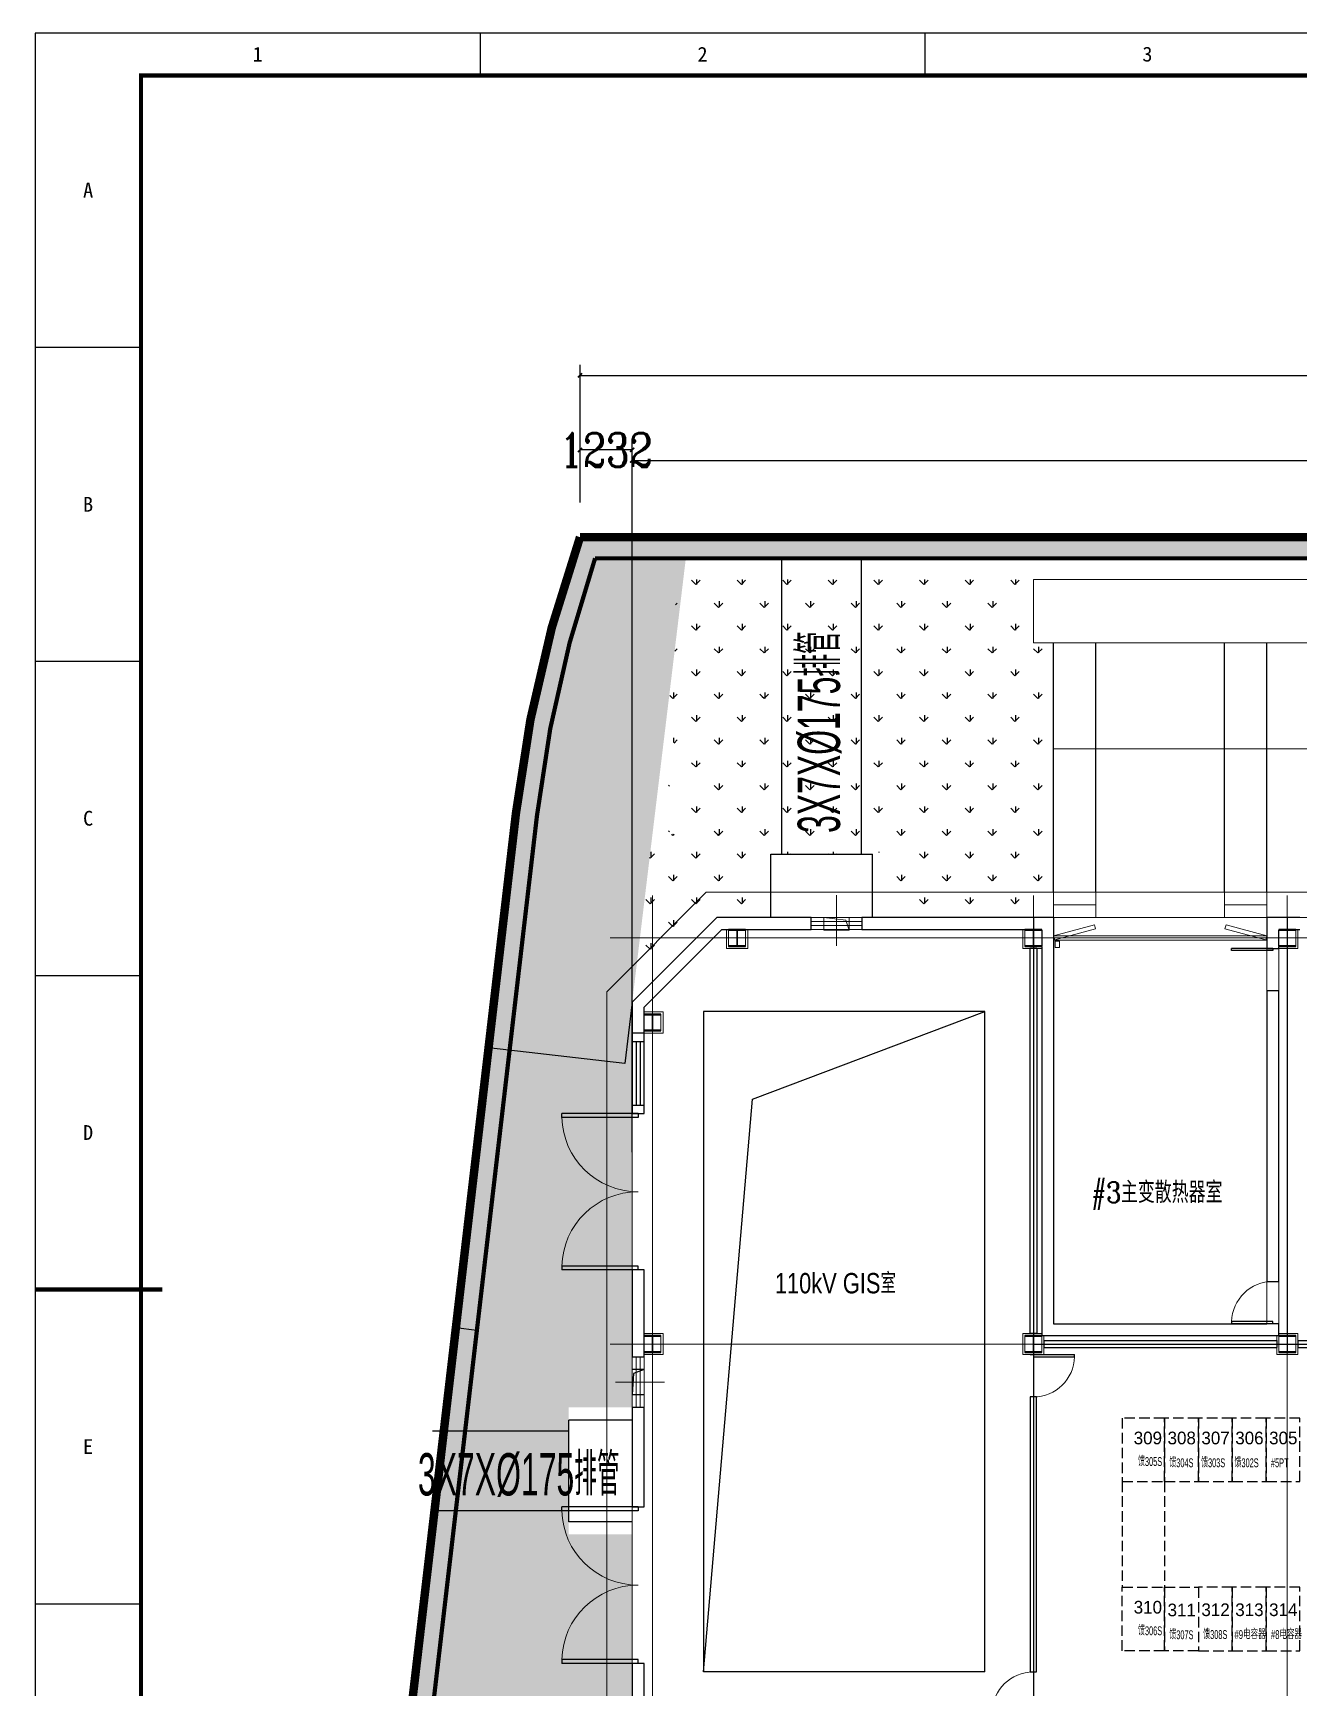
# Model space of a CAD drawing. Extents: x 3213259 to 3716512, y 332899 to 392399.
# Drawn here: x 3213259 to 3243170, y 353233 to 392349 of the extents above; entities that cross this region are included whole.
import ezdxf
from ezdxf.enums import TextEntityAlignment as Align

# ---------------------------------------------------------------- set-up
doc = ezdxf.new("R2010")
doc.units = 0
doc.header["$LTSCALE"] = 1000
doc.header["$MEASUREMENT"] = 0
for name, pattern in [('235', [3, 2, -1]), ('CENTER', [50.8, 31.75, -6.35, 6.35, -6.35]), ('DASH', [0.35, 0.25, -0.1]), ('DOTE', [2.42, 2, -0.2, 0.02, -0.2]), ('ZXX0', [15, 10, -2.5, 0, -2.5])]:
    doc.linetypes.add(name, pattern=pattern)
for name, color, linetype, lineweight in [('A-Dim-Text', 3, 'Continuous', 9), ('ax41', 11, 'Continuous', 25), ('JZ_SPACE', 7, 'Continuous', 0), ('JZX_DOTE', 14, 'DOTE', 0), ('JZX_STAIR', 150, 'Continuous', 0), ('JZX_ViewLine', 30, 'Continuous', 0), ('JZX_WINDOW', 4, 'Continuous', 0), ('NFX_WALL_HOLE', 36, 'Continuous', 0), ('围墙', 5, 'Continuous', 13), ('通风', 4, 'Continuous', 9), ('道路', 220, 'Continuous', 13), ('雨水管、溢水管', 4, 'Continuous', 9)]:
    doc.layers.add(name, color=color, linetype=linetype, lineweight=lineweight)
for name, color, linetype in [('JQFrame_DefaultLayer', 7, 'Continuous'), ('JZX_COLUMN', 50, 'Continuous'), ('JZX_WALL', 50, 'Continuous'), ('PUB_DIM', 3, 'Continuous'), ('PUB_TEXT', 7, 'Continuous'), ('XK', 7, 'Continuous'), ('建筑层', 252, 'Continuous'), ('立面填充', 8, 'Continuous'), ('设备', 253, 'Continuous')]:
    doc.layers.add(name, color=color, linetype=linetype)
doc.styles.add('_TCH_DIM', font='sepd_tss.shx', dxfattribs={"bigfont": 'sepd_hzt.shx'})
doc.styles.add('DIM_FONT', font='COMPLEX8.SHX', dxfattribs={"width": 0.6, "bigfont": 'HZITXT.SHX'})
doc.styles.add('HZ', font='complex8.shx', dxfattribs={"width": 0.8, "bigfont": 'hztxt.shx'})
doc.styles.add('JQFrame_markText', font='txt')
doc.styles.add('sepd_yb2', font='sepd_gbe.shx', dxfattribs={"width": 0.8, "bigfont": 'sepd_gbc.shx'})
doc.styles.get("Standard").update_dxf_attribs({"font": 'SIMPLEX.shx', "bigfont": 'gbcbig.shx'})
doc.dimstyles.new('DIMN', dxfattribs={"dimtxt": 300, "dimasz": 100, "dimexe": 250, "dimexo": 300, "dimgap": 100, "dimtad": 1, "dimdec": 0, "dimzin": 0, "dimdsep": 46, "dimtxsty": 'DIM_FONT', "dimblk": 'ARCHTICK', "dimcen": 0.09, "dimclrt": 7, "dimazin": 2, "dimtfac": 1, "dimtdec": 0, "dimtix": 1, "dimtmove": 2, "dimatfit": 3, "dimldrblk": 'ARCHTICK', "dimfxl": 1, "dimtolj": 1, "dimtzin": 0, "dimarcsym": 0})
doc.dimstyles.new('ISO-25', dxfattribs={"dimtxt": 2.5, "dimasz": 2.5, "dimexe": 1.25, "dimexo": 0.625, "dimtad": 1, "dimtxsty": 'Standard', "dimcen": 2.5, "dimadec": 0, "dimazin": 0, "dimtfac": 1, "dimtmove": 0, "dimatfit": 3, "dimfxl": 1, "dimarcsym": 0})
pattern_1 = [(90, (38683506.7, 5563254.86), (-538.815, 538.815), [142.875, -934.755]), (45, (38683506.7, 5563254.86), (-538.815367, 538.815367), [142.875, -619.125]), (135, (38683506.7, 5563254.86), (-538.815367, -538.815367), [142.875, -619.125])]

# ---------------------------------------------------------------- blocks, each defined once
blk = doc.blocks.new('_ArchTick')
at = {"color": 0, "linetype": 'ByBlock', "const_width": 0.4}
blk.add_lwpolyline([(-0.5, -0.5), (0.5, 0.5)], dxfattribs=at)
blk = doc.blocks.new('*D154')
at = {"layer": 'Defpoints', "color": 0}
for p in [(3283824, 384257), (3226183, 380954), (3283824, 380954)]:
    blk.add_point(p, dxfattribs=at)
at = {"layer": 'PUB_DIM', "color": 0, "lineweight": -2}
for p, q in [((3226183, 381254), (3226183, 384507)), ((3226183, 384257), (3283824, 384257)), ((3283824, 381254), (3283824, 384507))]:
    blk.add_line(p, q, dxfattribs=at)
at = {"layer": 'PUB_DIM', "color": 0, "lineweight": -2, "xscale": 100, "yscale": 100, "zscale": 100, "rotation": 180}
blk.add_blockref('_ArchTick', (3226183, 384257), dxfattribs=at)
at = {"layer": 'PUB_DIM', "color": 0, "lineweight": -2, "xscale": 100, "yscale": 100, "zscale": 100}
blk.add_blockref('_ArchTick', (3283824, 384257), dxfattribs=at)
at = {"layer": 'PUB_DIM', "color": 7, "lineweight": 25, "insert": (3255003, 384757), "char_height": 800, "attachment_point": 5, "style": 'HZ'}
blk.add_mtext('\\A1;57642', dxfattribs=at)
blk = doc.blocks.new('*D153')
at = {"layer": 'Defpoints', "color": 0}
for p in [(3274275, 382246), (3274275, 371962), (3227415, 365598)]:
    blk.add_point(p, dxfattribs=at)
at = {"layer": 'PUB_DIM', "color": 0, "lineweight": -2}
for p, q in [((3227415, 365898), (3227415, 382496)), ((3227415, 382246), (3274275, 382246)), ((3274275, 372262), (3274275, 382496))]:
    blk.add_line(p, q, dxfattribs=at)
at = {"layer": 'PUB_DIM', "color": 0, "lineweight": -2, "xscale": 100, "yscale": 100, "zscale": 100, "rotation": 180}
blk.add_blockref('_ArchTick', (3227415, 382246), dxfattribs=at)
at = {"layer": 'PUB_DIM', "color": 0, "lineweight": -2, "xscale": 100, "yscale": 100, "zscale": 100}
blk.add_blockref('_ArchTick', (3274275, 382246), dxfattribs=at)
at = {"layer": 'PUB_DIM', "color": 7, "lineweight": 25, "insert": (3250845, 382746), "char_height": 800, "attachment_point": 5, "style": 'HZ'}
blk.add_mtext('\\A1;46860', dxfattribs=at)
blk = doc.blocks.new('*D152')
at = {"layer": 'Defpoints', "color": 0}
for p in [(3226183, 382496), (3226183, 380954), (3227415, 371962)]:
    blk.add_point(p, dxfattribs=at)
at = {"layer": 'PUB_DIM', "color": 0, "lineweight": -2}
for p, q in [((3226183, 381254), (3226183, 382746)), ((3227415, 372262), (3227415, 382746)), ((3227415, 382496), (3226183, 382496))]:
    blk.add_line(p, q, dxfattribs=at)
at = {"layer": 'PUB_DIM', "color": 0, "lineweight": -2, "xscale": 100, "yscale": 100, "zscale": 100, "rotation": 180}
blk.add_blockref('_ArchTick', (3226183, 382496), dxfattribs=at)
at = {"layer": 'PUB_DIM', "color": 0, "lineweight": -2, "xscale": 100, "yscale": 100, "zscale": 100}
blk.add_blockref('_ArchTick', (3227415, 382496), dxfattribs=at)
at = {"layer": 'PUB_DIM', "color": 7, "lineweight": 25, "insert": (3226799, 382496), "char_height": 800, "attachment_point": 5, "style": 'HZ'}
blk.add_mtext('\\A1;1232', dxfattribs=at)
blk = doc.blocks.new('JQStandardFrame-{BE07899B6A3C46F2A1DE3A833C04B494}')
at = {"layer": 'JQFrame_DefaultLayer', "color": 3}
blk.add_lwpolyline([(0, 0), (841, 0), (841, 594), (0, 594)], close=True, dxfattribs=at)
for points in [[(105.12, 594), (105.12, 584)], [(210.25, 594), (210.25, 584)], [(0, 519.75), (25, 519.75)], [(0, 445.5), (25, 445.5)], [(0, 371.25), (25, 371.25)], [(0, 297), (25, 297)], [(0, 222.75), (25, 222.75)]]:
    blk.add_lwpolyline(points, dxfattribs=at)
at = {"layer": 'JQFrame_DefaultLayer', "color": 3, "const_width": 1}
blk.add_lwpolyline([(25, 10), (831, 10), (831, 584), (25, 584)], close=True, dxfattribs=at)
blk.add_lwpolyline([(0, 297), (30, 297)], dxfattribs=at)
at = {"layer": 'JQFrame_DefaultLayer', "color": 3, "char_height": 3.5, "attachment_point": 5, "style": 'JQFrame_markText'}
for s, insert in [('1', (52.56, 589)), ('2', (157.69, 589)), ('3', (262.81, 589)), ('A', (12.5, 556.88)), ('B', (12.5, 482.62)), ('C', (12.5, 408.38)), ('D', (12.5, 334.12)), ('E', (12.5, 259.88))]:
    blk.add_mtext(s, dxfattribs=dict(at, insert=insert))
blk = doc.blocks.new('$TCHSYS$WIN2D')
for p, q in [((-0.5, 0.5), (0.5, 0.5)), ((-0.5, 0.5), (-0.5, -0.5)), ((0.5, 0.5), (0.5, -0.5)), ((0.5, 0.167), (-0.5, 0.167)), ((0.5, -0.167), (-0.5, -0.167)), ((-0.5, -0.5), (0.5, -0.5))]:
    blk.add_line(p, q)
blk = doc.blocks.new('122')
at = {"layer": 'JZX_COLUMN'}
for p, q in [((102254, 26507), (101854, 26507)), ((101854, 26507), (101854, 26491)), ((101854, 26491), (102049, 26491)), ((102049, 26491), (102049, 26123)), ((102059, 26123), (102059, 26491)), ((102059, 26491), (102254, 26491)), ((102254, 26491), (102254, 26507)), ((102049, 26123), (101854, 26123)), ((101854, 26123), (101854, 26107)), ((101854, 26107), (102254, 26107)), ((102254, 26123), (102059, 26123)), ((102254, 26107), (102254, 26123))]:
    blk.add_line(p, q, dxfattribs=at)
blk = doc.blocks.new('A$C62D55686')
for p, q in [((15828.8, 22980), (15828.8, 23030)), ((16803.8, 23030), (15828.8, 23030)), ((16803.8, 22980), (15828.8, 22980)), ((16803.8, 23030), (16803.8, 22980)), ((1663.8, 19330), (1663.8, 20830)), ((1663.8, 20830), (1943.8, 20830)), ((1757.1, 20830), (1757.1, 19330)), ((1850.4, 20830), (1850.4, 19330)), ((1943.8, 19330), (1943.8, 20830)), ((1663.8, 19330), (1943.8, 19330)), ((1803.8, 19130.1), (0, 19130.1)), ((0, 19037.6), (0, 19130.1)), ((1803.8, 19037.6), (0, 19037.6)), ((1803.8, 19130.1), (1803.8, 19037.6)), ((1803.8, 15522.6), (0, 15522.6)), ((0, 15522.6), (0, 15430.1)), ((1803.8, 15430.1), (0, 15430.1)), ((1803.8, 15430.1), (1803.8, 15522.6)), ((15828.8, 14210), (15828.8, 14160)), ((16803.8, 14210), (15828.8, 14210)), ((16803.8, 14160), (15828.8, 14160)), ((16803.8, 14160), (16803.8, 14210)), ((11143.8, 13430), (11143.8, 13380)), ((11143.8, 13430), (12118.8, 13430)), ((11143.8, 13380), (12118.8, 13380)), ((12118.8, 13380), (12118.8, 13430)), ((1803.8, 9830.1), (0, 9830.1)), ((0, 9737.6), (0, 9830.1)), ((1803.8, 9830.1), (1803.8, 9737.6)), ((1803.8, 9737.6), (0, 9737.6)), ((1803.8, 6222.6), (0, 6222.6)), ((0, 6222.6), (0, 6130.1)), ((1803.8, 6130.1), (0, 6130.1)), ((1803.8, 6130.1), (1803.8, 6222.6))]:
    blk.add_line(p, q)
at = {"lineweight": 13, "extrusion": (0, 0, -1)}
for centre, major_axis, start_param, end_param in [((1803.8, 19083.8), (-1275.4, 1275.4), 3.9269908, 5.4721433), ((1803.8, 15476.3), (1275.4, 1275.4), 3.9526347, 5.4977871), ((16803.8, 14185), (689.4, 689.4), 3.9526347, 5.4977871), ((11143.8, 13405), (689.4, 689.4), 0.811042, 2.3561945), ((1803.8, 9783.8), (-1275.4, 1275.4), 3.9269908, 5.4721433), ((1803.8, 6176.3), (1275.4, 1275.4), 3.9526347, 5.4977871), ((11143.8, 4955), (689.4, 689.4), 3.9526347, 5.4977871)]:
    blk.add_ellipse(centre, major_axis=major_axis, ratio=1, start_param=start_param, end_param=end_param, dxfattribs=at)
at = {"layer": 'JZX_COLUMN'}
for p, q in [((17343.8, 23480), (16943.8, 23480)), ((16943.8, 23480), (16943.8, 23464)), ((17343.8, 23464), (17343.8, 23480)), ((16943.8, 23464), (17138.8, 23464)), ((17138.8, 23096), (16943.8, 23096)), ((16943.8, 23096), (16943.8, 23080)), ((16943.8, 23080), (17343.8, 23080)), ((17138.8, 23464), (17138.8, 23096)), ((17148.8, 23096), (17148.8, 23464)), ((17148.8, 23464), (17343.8, 23464)), ((17343.8, 23096), (17148.8, 23096)), ((17343.8, 23080), (17343.8, 23096)), ((2343.8, 13880), (1943.8, 13880)), ((1943.8, 13880), (1943.8, 13864)), ((1943.8, 13864), (2138.8, 13864)), ((2138.8, 13864), (2138.8, 13496)), ((2148.8, 13496), (2148.8, 13864)), ((2148.8, 13864), (2343.8, 13864)), ((2343.8, 13864), (2343.8, 13880)), ((11343.8, 13880), (10943.8, 13880)), ((10943.8, 13880), (10943.8, 13864)), ((10943.8, 13864), (11138.8, 13864)), ((11138.8, 13864), (11138.8, 13496)), ((11148.8, 13496), (11148.8, 13864)), ((11148.8, 13864), (11343.8, 13864)), ((11343.8, 13864), (11343.8, 13880)), ((17343.8, 13880), (16943.8, 13880)), ((16943.8, 13880), (16943.8, 13864)), ((16943.8, 13864), (17138.8, 13864)), ((17138.8, 13864), (17138.8, 13496)), ((17148.8, 13496), (17148.8, 13864)), ((17148.8, 13864), (17343.8, 13864)), ((17343.8, 13864), (17343.8, 13880)), ((2138.8, 13496), (1943.8, 13496)), ((1943.8, 13496), (1943.8, 13480)), ((1943.8, 13480), (2343.8, 13480)), ((2343.8, 13496), (2148.8, 13496)), ((2343.8, 13480), (2343.8, 13496)), ((11138.8, 13496), (10943.8, 13496)), ((10943.8, 13496), (10943.8, 13480)), ((10943.8, 13480), (11343.8, 13480)), ((11343.8, 13496), (11148.8, 13496)), ((11343.8, 13480), (11343.8, 13496)), ((17138.8, 13496), (16943.8, 13496)), ((16943.8, 13496), (16943.8, 13480)), ((16943.8, 13480), (17343.8, 13480)), ((17343.8, 13496), (17148.8, 13496)), ((17343.8, 13480), (17343.8, 13496))]:
    blk.add_line(p, q, dxfattribs=at)
at = {"layer": 'JZX_DOTE', "ltscale": 20}
for p, q in [((2143.8, 1280), (2143.8, 24280)), ((6493.8, 23129.2), (6493.8, 24286.1)), ((11143.8, 1280), (11143.8, 24280)), ((17143.8, 1280), (17143.8, 24280)), ((6493.8, 23089.2), (6493.8, 24246.1)), ((6493.8, 23089.2), (6493.8, 24246.1)), ((1143.8, 23280), (49043.8, 23280)), ((1143.8, 13680), (49043.8, 13680)), ((1143.8, 13680), (49043.8, 13680)), ((1143.8, 13680), (49043.8, 13680)), ((2424.5, 12780), (1267.7, 12780)), ((2424.5, 12780), (1267.7, 12780))]:
    blk.add_line(p, q, dxfattribs=at)
at = {"layer": 'JZX_STAIR'}
for p, q in [((11623.8, 23760), (11623.8, 24360)), ((12623.8, 23759.2), (12623.8, 24359.2)), ((15663.8, 23759.2), (15663.8, 24359.2)), ((16663.8, 23760), (16663.8, 24360)), ((12623.8, 24059.2), (11623.8, 24060)), ((16663.8, 24060), (15663.8, 24059.2))]:
    blk.add_line(p, q, dxfattribs=at)
at = {"layer": 'JZX_ViewLine'}
for p, q in [((1063.8, 22008.6), (3415.2, 24360)), ((3415.2, 24360), (49123.8, 24360)), ((1063.8, 600), (1063.8, 22008.6))]:
    blk.add_line(p, q, dxfattribs=at)
for points in [[(3893.8, 23480), (4393.8, 23480), (4393.8, 23030), (3893.8, 23030)], [(3943.8, 23480), (4343.8, 23480), (4343.8, 23080), (3943.8, 23080)], [(10943.8, 23480), (11343.8, 23480), (11343.8, 23080), (10943.8, 23080)], [(16943.8, 23480), (17343.8, 23480), (17343.8, 23080), (16943.8, 23080)], [(1943.8, 21530), (2393.8, 21530), (2393.8, 21030), (1943.8, 21030)], [(1943.8, 21480), (2343.8, 21480), (2343.8, 21080), (1943.8, 21080)], [(1943.8, 13880), (2343.8, 13880), (2343.8, 13480), (1943.8, 13480)], [(10943.8, 13880), (11343.8, 13880), (11343.8, 13480), (10943.8, 13480)], [(16943.8, 13880), (17343.8, 13880), (17343.8, 13480), (16943.8, 13480)]]:
    blk.add_lwpolyline(points, close=True, dxfattribs=at)
for points in [[(11343.8, 23030), (10893.8, 23030), (10893.8, 23480)], [(16663.8, 23760), (11623.8, 23760)], [(17393.8, 23480), (17393.8, 23030), (16893.8, 23030)], [(1943.8, 13930), (2393.8, 13930), (2393.8, 13430), (1943.8, 13430)], [(11393.8, 13880), (11393.8, 13430), (10893.8, 13430), (10893.8, 13930), (11343.8, 13930)], [(16943.8, 13930), (17393.8, 13930), (17393.8, 13430), (16893.8, 13430), (16893.8, 13880)]]:
    blk.add_lwpolyline(points, dxfattribs=at)
at = {"layer": 'JZX_WALL'}
for p, q in [((1663.8, 21760), (3663.8, 23760)), ((1943.8, 21644), (3779.7, 23480)), ((5893.8, 23760), (3663.8, 23760)), ((3779.7, 23480), (5893.8, 23480)), ((5893.8, 23480), (5893.8, 23760)), ((11623.8, 23760), (7093.8, 23760)), ((7093.8, 23760), (7093.8, 23480)), ((7093.8, 23480), (10943.8, 23480)), ((16663.8, 23760), (16663.8, 23030)), ((17443.8, 23760), (16663.8, 23760)), ((17343.8, 23480), (17443.8, 23480)), ((16943.8, 23096), (16943.8, 23464)), ((16943.8, 23030), (16943.8, 23080)), ((11057.8, 23030), (11057.8, 13930)), ((11229.8, 23030), (11057.8, 23030)), ((11229.8, 23030), (11229.8, 13930)), ((16663.8, 23030), (16943.8, 23030)), ((16943.8, 22030), (16663.8, 22030)), ((16663.8, 22030), (16663.8, 15160)), ((16943.8, 15160), (16943.8, 22030)), ((16663.8, 15160), (16943.8, 15160)), ((11623.8, 14160), (16663.8, 14160)), ((16943.8, 14160), (16663.8, 14160)), ((16943.8, 13880), (16943.8, 14160)), ((11229.8, 13930), (11057.8, 13930)), ((11343.8, 13880), (16943.8, 13880)), ((11393.8, 13766), (16893.8, 13766)), ((11393.8, 13766), (11393.8, 13594)), ((16893.8, 13766), (16893.8, 13594)), ((17393.8, 13766), (23193.8, 13766)), ((11069.8, 13430), (11217.8, 13430)), ((11393.8, 13594), (16893.8, 13594)), ((17393.8, 13594), (23193.8, 13594)), ((11069.8, 12430), (11069.8, 5930)), ((11217.8, 12430), (11069.8, 12430)), ((11217.8, 5930), (11217.8, 12430)), ((11069.8, 5930), (11217.8, 5930))]:
    blk.add_line(p, q, dxfattribs=at)
at = {"layer": 'JZX_WALL', "linetype": 'ByBlock'}
for p, q in [((11623.8, 23760), (11623.8, 14160)), ((11343.8, 23464), (11343.8, 23096)), ((11343.8, 23080), (11343.8, 13880)), ((1663.8, 21760), (1663.8, 19130.1)), ((1943.8, 19130.1), (1943.8, 21644)), ((1943.8, 21030), (1663.8, 21030)), ((1663.8, 19130.1), (1943.8, 19130.1)), ((1943.8, 15430.1), (1663.8, 15430.1)), ((1663.8, 15430.1), (1663.8, 13380)), ((1943.8, 13380), (1943.8, 15430.1)), ((1663.8, 13380), (1943.8, 13380)), ((1943.8, 12180), (1663.8, 12180)), ((1663.8, 12180), (1663.8, 9830.1)), ((1943.8, 9830.1), (1943.8, 12180)), ((1663.8, 9830.1), (1943.8, 9830.1)), ((1943.8, 6130.1), (1663.8, 6130.1)), ((1663.8, 6130.1), (1663.8, 3930.3)), ((1943.8, 3930.3), (1943.8, 6130.1))]:
    blk.add_line(p, q, dxfattribs=at)
at = {"layer": 'JZX_WINDOW'}
for p, q in [((16663.8, 22030), (16663.8, 23030)), ((16943.8, 22030), (16943.8, 23030)), ((1663.8, 15430.1), (1663.8, 19130.1)), ((16663.8, 14160), (16663.8, 15160)), ((16943.8, 14160), (16943.8, 15160)), ((1663.8, 6130.1), (1663.8, 9830.1))]:
    blk.add_line(p, q, dxfattribs=at)
for points in [[(11649.6, 23233.4), (11623.8, 23330), (12589.7, 23588.8), (12615.6, 23492.3)], [(16637.9, 23233.4), (16663.8, 23330), (15697.8, 23588.8), (15671.9, 23492.3)]]:
    blk.add_lwpolyline(points, close=True, dxfattribs=at)
for points in [[(16663.8, 23330), (11623.8, 23330)], [(16663.8, 23230), (11623.8, 23230)]]:
    blk.add_lwpolyline(points, dxfattribs=at)
at = {"layer": 'NFX_WALL_HOLE'}
blk.add_lwpolyline([(6793.8, 23760), (6793.8, 23460), (6193.8, 23460), (6193.8, 23760)], close=True, dxfattribs=at)
blk.add_lwpolyline([(6193.8, 23760), (6710.8, 23695.5), (6793.8, 23460)], dxfattribs=at)
at = {"layer": '建筑层'}
for p, q in [((10001.3, 21540.4), (3351.3, 21540.4)), ((3351.3, 21540.4), (3351.3, 5930)), ((4510, 19465), (10001.3, 21540.4)), ((10001.3, 5930), (10001.3, 21540.4)), ((3351.3, 5930), (4510, 19465)), ((10001.3, 5930), (3351.3, 5930))]:
    blk.add_line(p, q, dxfattribs=at)
at = {"layer": '立面填充', "color": 2}
for p, q in [((1943.8, 13080), (1663.8, 13080)), ((1697.8, 12984), (1663.8, 12480)), ((1943.8, 13080), (1697.8, 12984)), ((1943.8, 12480), (1663.8, 12480))]:
    blk.add_line(p, q, dxfattribs=at)
at = {"layer": '设备', "color": 4, "linetype": 'DASH'}
for p, q in [((17393.8, 13766), (17393.8, 13594)), ((13244.1, 10430), (13244.1, 7930)), ((14244.1, 10430), (14244.1, 7930))]:
    blk.add_line(p, q, dxfattribs=at)
for points in [[(13244.1, 10430), (14244.1, 10430), (14244.1, 11930), (13244.1, 11930)], [(14244.1, 10430), (15044.1, 10430), (15044.1, 11930), (14244.1, 11930)], [(15044.1, 10430), (15844.1, 10430), (15844.1, 11930), (15044.1, 11930)], [(15844.1, 10430), (16644.1, 10430), (16644.1, 11930), (15844.1, 11930)], [(16644.1, 10430), (17444.1, 10430), (17444.1, 11930), (16644.1, 11930)], [(13244.1, 7930), (14244.1, 7930), (14244.1, 6430), (13244.1, 6430)], [(14244.1, 7930), (15044.1, 7930), (15044.1, 6430), (14244.1, 6430)], [(15044.1, 6430), (15844.1, 6430), (15844.1, 7930), (15044.1, 7930)]]:
    blk.add_lwpolyline(points, close=True, dxfattribs=at)
at = {"layer": '设备', "color": 2, "linetype": 'DASH'}
for points in [[(15844.1, 6430), (16644.1, 6430), (16644.1, 7930), (15844.1, 7930)], [(16644.1, 6430), (17444.1, 6430), (17444.1, 7930), (16644.1, 7930)]]:
    blk.add_lwpolyline(points, close=True, dxfattribs=at)
at = {"layer": '通风', "color": 1, "linetype": 'CENTER', "ltscale": 5}
blk.add_line((6493.8, 23089.2), (6493.8, 24246.1), dxfattribs=at)
at = {"layer": '通风'}
blk.add_line((1663.8, 12505), (1663.8, 13055), dxfattribs=at)
at = {"layer": '雨水管、溢水管'}
blk.add_lwpolyline([(11659.4, 23054), (11759.4, 23054), (11759.4, 23204), (11659.4, 23204)], close=True, dxfattribs=at)
at = {"color": 252}
for p in [(-97909.9, -3027.2), (-90909.9, -3027.2), (-99909.9, -5027.2)]:
    blk.add_blockref('122', p, dxfattribs=at)
at = {"layer": 'JZX_WINDOW', "xscale": 1200, "yscale": 280, "zscale": 1200}
blk.add_blockref('$TCHSYS$WIN2D', (6493.8, 23620), dxfattribs=at)
at = {"layer": 'JZX_WINDOW', "xscale": 1200, "yscale": 280, "zscale": 1200, "rotation": 90}
blk.add_blockref('$TCHSYS$WIN2D', (1803.8, 12780), dxfattribs=at)
at = {"layer": 'JZ_SPACE', "style": 'HZ', "width": 0.8}
blk.add_text('#3主变散热器室', height=500, rotation=360, dxfattribs=at).set_placement((12510.7, 17015.9))
at = {"layer": '建筑层', "style": 'sepd_yb2', "width": 0.8}
blk.add_text('110kV GIS室', height=482.27, dxfattribs=at).set_placement((5035.8, 14876.8))
at = {"layer": '设备', "color": 4, "linetype": 'DASH', "style": 'sepd_yb2'}
for s, p in [('309', (13849.9, 11309.1)), ('308', (14649.9, 11309.1)), ('307', (15449.9, 11309.1)), ('310', (13849.9, 7309.1)), ('311', (14649.9, 7244.1)), ('312', (15449.9, 7249.1))]:
    blk.add_text(s, height=300, dxfattribs=at).set_placement(p, align=Align.CENTER)
at = {"layer": '设备', "color": 4, "linetype": 'Continuous', "style": 'sepd_yb2'}
for s, p in [('306', (16249.9, 11309.1)), ('305', (17049.9, 11309.1))]:
    blk.add_text(s, height=300, dxfattribs=at).set_placement(p, align=Align.CENTER)
at = {"layer": '设备', "color": 4, "linetype": 'DASH', "style": 'sepd_yb2', "width": 0.6}
for s, p in [('馈305S', (13617.4, 10797)), ('馈304S', (14357.7, 10767.5)), ('馈303S', (15107.9, 10767.5)), ('馈306S', (13617.4, 6797)), ('馈307S', (14357.7, 6702.5)), ('馈308S', (15157.7, 6707.5))]:
    blk.add_text(s, height=210, dxfattribs=at).set_placement(p)
at = {"layer": '设备', "color": 4, "linetype": 'DASH', "ltscale": 10, "style": 'sepd_yb2', "width": 0.6}
for s, p in [('馈302S', (15897.9, 10767.5)), ('#5PT', (16757.7, 10767.5))]:
    blk.add_text(s, height=210, dxfattribs=at).set_placement(p)
at = {"layer": '设备', "color": 2, "linetype": 'DASH', "style": 'sepd_yb2'}
for s, p in [('313', (16249.9, 7249.1)), ('314', (17049.9, 7249.1))]:
    blk.add_text(s, height=300, dxfattribs=at).set_placement(p, align=Align.CENTER)
at = {"layer": '设备', "color": 2, "linetype": 'DASH', "style": 'sepd_yb2', "width": 0.65}
for s, p in [('#9电容器', (15895.8, 6707.5)), ('#8电容器', (16757.7, 6707.5))]:
    blk.add_text(s, height=210, dxfattribs=at).set_placement(p)
blk = doc.blocks.new('bdz1')
at = {"layer": 'JZX_ViewLine'}
blk.add_line((-35454.092, -5193.813), (-35452.092, -5191.813), dxfattribs=at)
blk.add_lwpolyline([(-35452.092, -5191.813), (-35407.232, -5191.813), (-35407.232, -5214.373), (-35454.092, -5214.373), (-35454.092, -5193.813)], dxfattribs=at)
at = {"layer": '立面填充', "color": 2}
for p, q in [((-35450.552, -5190.313), (-35450.552, -5183.313)), ((-35448.672, -5190.313), (-35448.672, -5183.313)), ((-35450.812, -5190.313), (-35448.412, -5190.313)), ((-35450.812, -5191.813), (-35450.812, -5190.313)), ((-35448.412, -5191.813), (-35448.412, -5190.313)), ((-35444.612, -5191.813), (-35444.607, -5210.893)), ((-35438.612, -5191.813), (-35438.612, -5201.893)), ((-35444.617, -5201.893), (-35407.232, -5201.893)), ((-35455.592, -5203.953), (-35458.808, -5203.953)), ((-35455.592, -5206.093), (-35455.592, -5203.693)), ((-35454.092, -5203.693), (-35455.592, -5203.693)), ((-35455.592, -5205.833), (-35458.808, -5205.833)), ((-35454.092, -5206.093), (-35455.592, -5206.093))]:
    blk.add_line(p, q, dxfattribs=at)
blk = doc.blocks.new('*D163')
at = {"layer": 'Defpoints', "color": 0}
for p in [(3223746, 361691), (3222986, 359491), (3223483, 359433)]:
    blk.add_point(p, dxfattribs=at)
at = {"layer": 'PUB_TEXT', "color": 0, "lineweight": -2}
for p, q in [((3222986, 359492), (3223250, 361750)), ((3223250, 361749), (3223746, 361691)), ((3223483, 359434), (3223746, 361692))]:
    blk.add_line(p, q, dxfattribs=at)
for p, rotation in [((3223250, 361749), 173.3427358860939), ((3223746, 361691), 353.3427358860939)]:
    blk.add_blockref('_ArchTick', p, dxfattribs=dict(at, rotation=rotation))
at = {"layer": 'PUB_TEXT', "color": 0, "insert": (3223498, 361722), "char_height": 2.5, "attachment_point": 5, "rotation": 353.3427, "style": 'sepd_yb2'}
blk.add_mtext('500', dxfattribs=at)
blk = doc.blocks.new('*D162')
at = {"layer": 'Defpoints', "color": 0}
for p in [(3224191, 369818), (3227415, 369442), (3224022, 368366)]:
    blk.add_point(p, dxfattribs=at)
at = {"layer": 'PUB_TEXT', "color": 0, "lineweight": -2}
for p, q in [((3224191, 369817), (3224022, 368365)), ((3227415, 369441), (3227245, 367989)), ((3227245, 367990), (3224022, 368366))]:
    blk.add_line(p, q, dxfattribs=at)
for p, rotation in [((3224022, 368366), 173.3427358879144), ((3227245, 367990), 353.3427358879143)]:
    blk.add_blockref('_ArchTick', p, dxfattribs=dict(at, rotation=rotation))
at = {"layer": 'PUB_TEXT', "color": 0, "insert": (3225634, 368180), "char_height": 2.5, "attachment_point": 5, "rotation": 353.3427, "style": 'sepd_yb2'}
blk.add_mtext('3245,35', dxfattribs=at)

msp = doc.modelspace()

# ---------------------------------------------------------------- hatches: boundary and pattern name
h = msp.add_hatch()
h.set_pattern_fill('GRASS', color=256, scale=30, style=0)
h.set_pattern_definition(pattern_1)
h.paths.add_polyline_path([(3227414.856, 356861.717), (3225914.856, 356861.717), (3225914.856, 359861.717), (3227414.856, 359861.717)])
h.paths.add_polyline_path([(3282466.609, 379933.53), (3282466.609, 379433.53), (3279336.214, 379433.53), (3279336.214, 379933.53), (3228683.227, 379933.53), (3227414.856, 369441.717), (3227414.856, 342708.338), (3278719.894, 341014.653), (3283262.384, 379933.53)])
edge = h.paths.add_edge_path()
edge.add_line((3221575.256, 347403.567), (3227409.321, 347210.972))
edge.add_line((3227409.321, 347210.972), (3227396.062, 343209.231))
edge.add_line((3227396.062, 343209.231), (3221109.927, 343416.749))
edge.add_line((3221109.927, 343416.749), (3220993.595, 342420.045))
edge.add_line((3220993.595, 342420.045), (3279163.189, 340499.747))
edge.add_line((3279163.189, 340499.747), (3283824.137, 380433.53))
edge.add_line((3283824.137, 380433.53), (3282466.609, 380433.53))
edge.add_line((3282466.609, 380433.53), (3282466.609, 379433.53))
edge.add_line((3282466.609, 379433.53), (3279336.214, 379433.53))
edge.add_line((3279336.214, 379433.53), (3279336.214, 380135.488))
edge.add_line((3279336.214, 380135.488), (3279833.813, 380433.53))
edge.add_line((3279833.813, 380433.53), (3226182.622, 380433.53))
edge.add_arc((3254466.895, 370433.529), 30000.002, 160.5287798, 173.3427359)
edge.add_line((3224669.171, 373911.427), (3221575.256, 347403.567))
h = msp.add_hatch()
h.set_pattern_fill('GRASS', color=256, scale=30, style=0)
h.set_pattern_definition(pattern_1)
h.paths.add_polyline_path([(3283262.384, 379933.53), (3282758.99, 379933.53), (3279449.919, 351582.273, -0.39005211), (3268161.153, 341863.492), (3227414.856, 343208.61), (3227414.856, 342708.338), (3278719.894, 341014.653)])
h = msp.add_hatch()
h.set_pattern_fill('GRASS', color=256, scale=30, style=0)
h.set_pattern_definition(pattern_1)
h.paths.add_polyline_path([(3236894.856, 379433.53), (3228441.444, 379433.53), (3228441.444, 377933.53), (3236894.856, 377933.53)])
h = msp.add_hatch()
h.set_pattern_fill('GRASS', color=256, scale=30, style=0)
h.set_pattern_definition(pattern_1)
h.paths.add_polyline_path([(3230564.856, 376667.211), (3228266.878, 376512.07), (3228815.36, 372734.961), (3230394.856, 372821.268), (3230394.856, 372941.717), (3230564.856, 372941.717)])
h.paths.add_polyline_path([(3233224.856, 374918.189), (3231491.773, 376729.788), (3230564.856, 376667.211), (3230564.856, 372941.717), (3232599.176, 372941.717), (3233224.856, 372975.906)])
h.paths.add_polyline_path([(3233479.182, 374652.341), (3233224.856, 374918.189), (3233224.856, 372975.906), (3233479.182, 372989.803)])
h.paths.add_polyline_path([(3232658.728, 373176.027), (3232658.728, 379073.525), (3231059.463, 379073.525), (3231059.463, 373176.027)], flags=9)
h = msp.add_hatch()
h.set_pattern_fill('GRASS', color=256, scale=30, style=0)
h.set_pattern_definition(pattern_1)
h.paths.add_polyline_path([(3237374.856, 377933.53), (3228441.444, 377933.53), (3228294.856, 376611.717), (3231120.34, 376611.717), (3232298.527, 375433.53), (3237374.856, 375433.53)])
h = msp.add_hatch()
h.set_pattern_fill('GRASS', color=256, scale=30, style=0)
h.set_pattern_definition(pattern_1)
h.paths.add_polyline_path([(3230294.856, 372911.717), (3229794.856, 373411.717), (3228294.856, 373411.717), (3228294.856, 373681.717), (3227927.436, 373681.717), (3227414.856, 369441.717), (3229414.856, 371441.717), (3230294.856, 371441.717)])
h.paths.add_polyline_path([(3228294.856, 375433.53), (3228139.216, 375433.53), (3227927.436, 373681.717), (3228294.856, 373681.717)])
h = msp.add_hatch()
h.set_pattern_fill('GRASS', color=256, scale=30, style=0)
h.set_pattern_definition(pattern_1)
h.paths.add_polyline_path([(3237374.856, 375433.53), (3232298.527, 375433.53), (3233494.856, 374237.201), (3233494.856, 371441.717), (3237374.856, 371441.717), (3237374.856, 372041.717)])
h = msp.add_hatch()
h.set_pattern_fill('GRASS', color=256, scale=30, style=0)
h.set_pattern_definition(pattern_1)
h.paths.add_polyline_path([(3275476.89, 352045.993), (3275618.785, 353261.717), (3274274.856, 353261.717), (3274274.856, 348866.43, 0.123243665)])
h.paths.add_polyline_path([(3277805.122, 362677.489), (3277805.122, 368574.986), (3276205.857, 368574.986), (3276205.857, 362677.489)], flags=25)
h.paths.add_polyline_path([(3237665.533, 346872.393), (3238174.856, 347381.717), (3238174.856, 348881.717), (3231614.856, 348881.717), (3231614.856, 347681.717), (3229814.856, 347681.717), (3229814.856, 348881.717), (3227414.856, 348881.717), (3227414.856, 347210.789)])
h.paths.add_polyline_path([(3243957.811, 346664.672), (3244174.856, 346881.717), (3244174.856, 348881.717), (3241374.856, 348881.717), (3241374.856, 346749.941)])
edge = h.paths.add_edge_path()
edge.add_line((3247374.856, 348881.717), (3247374.856, 346551.869))
edge.add_line((3247374.856, 346551.869), (3268293.129, 345861.314))
edge.add_arc((3268524.088, 352857.503), 7000, 268.1092354, 325.2390854)
edge.add_line((3274274.856, 348866.43), (3274274.856, 348881.717))
edge.add_line((3274274.856, 348881.717), (3272524.856, 348881.717))
edge.add_line((3272524.856, 348881.717), (3272524.856, 347681.717))
edge.add_line((3272524.856, 347681.717), (3270724.856, 347681.717))
edge.add_line((3270724.856, 347681.717), (3270724.856, 348881.717))
edge.add_line((3270724.856, 348881.717), (3247374.856, 348881.717))
h.paths.add_polyline_path([(3275514.856, 371441.717), (3274274.856, 371441.717), (3274274.856, 356461.717), (3274744.856, 356461.717), (3275244.856, 356961.717), (3275244.856, 358461.717), (3275514.856, 358461.717)])
edge = h.paths.add_edge_path()
edge.add_line((3276662.739, 371441.717), (3275514.856, 371441.717))
edge.add_line((3275514.856, 371441.717), (3275514.856, 358461.717))
edge.add_line((3275514.856, 358461.717), (3276225.713, 358461.717))
edge.add_line((3276225.713, 358461.717), (3277294.875, 367622.02))
edge.add_arc((3270342.073, 368433.53), 7000, 353.3427359, 385.4511275)

# ---------------------------------------------------------------- linework, layer by layer
for p, q in [((3237374.856, 372041.717), (3237374.856, 377933.53)), ((3238374.856, 372040.849), (3238374.856, 377933.53)), ((3241414.856, 372042.151), (3241414.856, 377933.964)), ((3242414.856, 372041.283), (3242414.856, 377933.964))]:
    msp.add_line(p, q)
at = {"layer": 'ax41'}
msp.add_line((3223715.394, 365739.712), (3224669.171, 373911.427), dxfattribs=at)
msp.add_line((3223715.394, 365739.712), (3224669.171, 373911.427), dxfattribs=at)
at = {"layer": 'XK', "color": 6, "linetype": 'ZXX0', "ltscale": 0.00025, "const_width": 200}
msp.add_lwpolyline([(3226182.622, 380433.53, 0.055969807), (3224669.171, 373911.422), (3220993.595, 342420.045), (3279163.189, 340499.747), (3283824.137, 380433.53)], format="xyb", close=True, dxfattribs=at)
at = {"layer": '围墙', "color": 5, "linetype": '235', "const_width": 100}
msp.add_lwpolyline([(3279109.045, 379933.53), (3226538.413, 379933.53, 0.052970968), (3225165.799, 373853.457), (3222106.141, 347639.104)], format="xyb", dxfattribs=at)
at = {"layer": '道路', "color": 12}
for p, q in [((3236894.856, 377933.53), (3236894.856, 379433.53)), ((3278673.478, 379433.53), (3236894.856, 379433.53)), ((3275127.887, 377933.53), (3236894.856, 377933.53))]:
    msp.add_line(p, q, dxfattribs=at)
msp.add_lwpolyline([(3275476.89, 352045.993), (3277294.875, 367622.02, 0.448669435), (3270342.073, 375433.53), (3237374.856, 375433.53)], format="xyb", dxfattribs=at)

# ---------------------------------------------------------------- block references
for name, p, xscale, yscale, zscale in [('JQStandardFrame-{BE07899B6A3C46F2A1DE3A833C04B494}', (3213309.083, 332949.078), 100, 100, 100), ('bdz1', (38681506.695, 5563254.86), 1000, 1000, 1000)]:
    msp.add_blockref(name, p, dxfattribs=dict(xscale=xscale, yscale=yscale, zscale=zscale))
msp.add_blockref('A$C62D55686', (3225751.106, 347681.689))

# ---------------------------------------------------------------- texts
at = {"layer": 'A-Dim-Text', "color": 7, "style": '_TCH_DIM', "width": 0.564706}
msp.add_text('3X7X%%C175排管', height=1000, rotation=90, dxfattribs=at).set_placement((3232326.008, 373442.571))
msp.add_text('3X7X%%C175排管', height=1000, dxfattribs=at).set_placement((3222351.708, 357782.051))

# ---------------------------------------------------------------- dimensions: what is measured, and where the dimension line sits
at = {"layer": 'PUB_DIM', "lineweight": 25}
for base, p1, p2, picture, middle in [((3283824.137, 384256.58), (3226182.622, 380953.53), (3283824.137, 380953.53), '*D154', (3255003.379, 384756.58)), ((3274274.856, 382246.179), (3227414.856, 365598.248), (3274274.856, 371961.717), '*D153', (3250844.856, 382746.179))]:
    dim = msp.add_linear_dim(base=base, p1=p1, p2=p2, dimstyle='DIMN', override={"dimtxt": 800, "dimtxsty": 'HZ', "dimblk": 'ArchTick'}, dxfattribs=at)
    dim.commit()
    dim.dimension.update_dxf_attribs({"geometry": picture, "text_midpoint": middle})
dim = msp.add_linear_dim(base=(3226182.622, 382496.179), p1=(3227414.856, 371961.717), p2=(3226182.622, 380953.53), dimstyle='DIMN', override={"dimtxt": 800, "dimtxsty": 'HZ', "dimblk": 'ArchTick'}, dxfattribs=at)
dim.commit()
dim.dimension.update_dxf_attribs({"geometry": '*D152', "text_midpoint": (3226798.739, 382496.179), "dimtype": 128})
at = {"layer": 'PUB_TEXT'}
for base, p1, p2, angle, picture, middle in [((3224021.954, 368366.235), (3227414.856, 369441.717), (3224191.393, 369817.95), 173.3427359, '*D162', (3225633.685, 368178.119)), ((3223746.231, 361690.967), (3222986.064, 359491.006), (3223482.693, 359433.041), 353.3427359, '*D163', (3223497.917, 361719.949))]:
    dim = msp.add_linear_dim(base=base, p1=p1, p2=p2, angle=angle, dimstyle='ISO-25', override={"dimasz": 1, "dimtxsty": 'sepd_yb2', "dimblk1": 'ArchTick', "dimblk2": 'ArchTick', "dimsah": 1, "dimfxl": 250, "dimarcsym": 1}, dxfattribs=at)
    dim.commit()
    dim.dimension.update_dxf_attribs({"geometry": picture, "text_midpoint": middle, "dimtype": 129})

doc.saveas('drawing.dxf')
